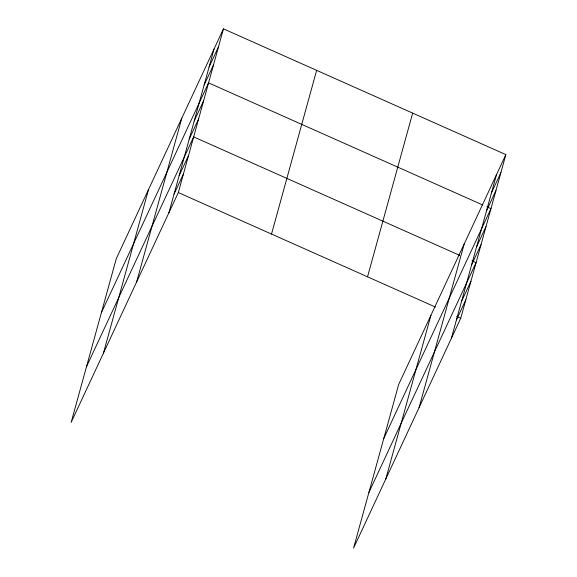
<?xml version="1.0" encoding="UTF-8"?>
<svg xmlns="http://www.w3.org/2000/svg" width="577" height="577" viewBox="0 0 577 577"><rect width="100%" height="100%" fill="white"/><g stroke="black" fill="none" stroke-linecap="round" stroke-linejoin="round"><path stroke-width="0.87" d="M103.413 353.196L148.541 189.494M136.655 281.901L181.784 118.206M168.924 212.711L214.053 49.009M223.45 28.85L116.273 258.691L71.151 422.386L178.322 192.552L223.45 28.85L505.849 154.614L460.727 318.309L353.55 548.15L398.678 384.448L505.849 154.614M271.515 234.053L316.643 70.351M367.535 276.809L412.656 113.114M385.811 478.953L430.94 315.258M419.061 407.665L464.182 243.97M451.322 338.475L496.451 174.773M209.083 67.019L218.488 46.86M204.121 85.021L213.526 64.862M101.386 312.705L208.557 82.872L482.783 204.994M194.197 121.04L203.594 100.874M189.227 139.043L198.632 118.884M86.492 366.727L193.67 136.893L459.718 255.373M179.151 175.603L188.549 155.444M174.038 194.153L183.436 173.994M491.489 192.783L500.886 172.624M486.519 210.785L495.924 190.626M383.784 438.47L490.962 208.636L486.873 206.811M476.595 246.797L485.993 226.638M471.633 264.807L481.03 244.648M368.891 492.491L476.068 262.658L471.979 260.833M461.55 301.367L470.955 281.208M456.436 319.918L465.841 299.759M178.322 192.552L435.383 307.029M456.638 316.492L460.727 318.309"/></g></svg>
